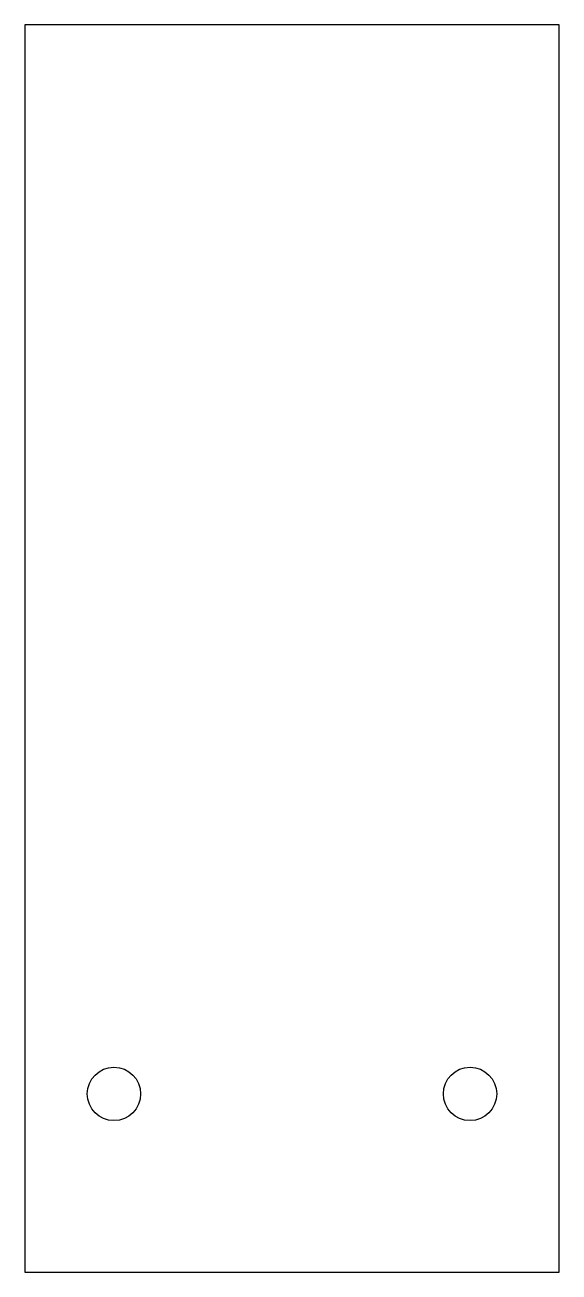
# Model space of a CAD drawing. Header units: millimetres. Extents: x 0 to 30, y 0 to 70.
import ezdxf

# ---------------------------------------------------------------- set-up
doc = ezdxf.new("R2010")
doc.units = ezdxf.units.MM
doc.layers.add('Sketch', color=7, linetype='CONTINUOUS')

msp = doc.modelspace()

# ---------------------------------------------------------------- linework, layer by layer
at = {"layer": 'Sketch'}
for p, q in [((30, 70), (0, 70)), ((0, 70), (0, 0)), ((30, 0), (30, 70)), ((0, 0), (30, 0))]:
    msp.add_line(p, q, dxfattribs=at)
for centre in [(5, 10), (25, 10)]:
    msp.add_circle(centre, 1.5, dxfattribs=at)

doc.saveas('drawing.dxf')
